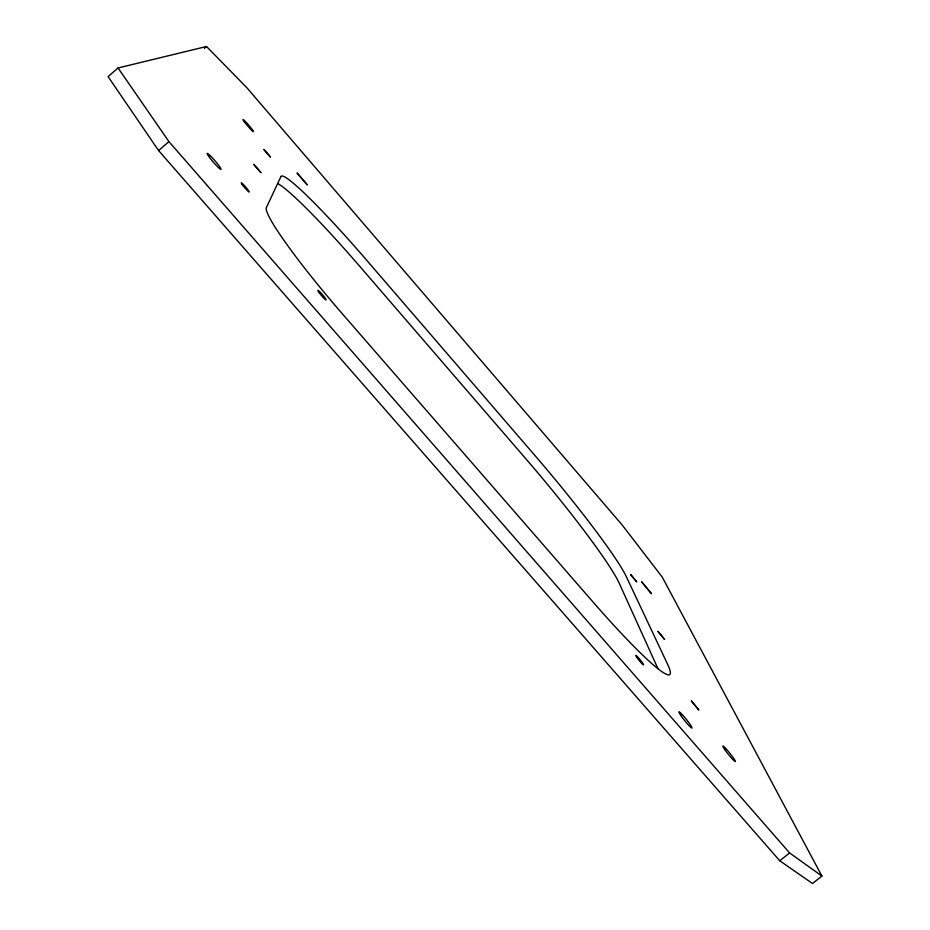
<?xml version="1.0" encoding="UTF-8"?>
<svg xmlns="http://www.w3.org/2000/svg" width="930" height="930" viewBox="0 0 930 930"><rect width="100%" height="100%" fill="white"/><g stroke="black" fill="none" stroke-linecap="round" stroke-linejoin="round"><path stroke-width="1.4" d="M118.04 67.971L108.101 76.644L158.6 150.579L779.77 860.773L812.506 883.5L821.899 876.037L662.276 577.158L622.286 525.125L246.717 87.571L206.495 46.5L118.04 67.971L168.935 141.616L789.605 852.938L821.899 876.037M204.391 48.337L206.495 46.5M158.6 150.579L168.935 141.616M779.77 860.773L789.605 852.938M657.894 668.531L619.066 582.889A128.968 11.044 50.4 0 0 527.519 460.734L360.119 266.759A132.223 11.59 49.7 0 0 277.733 183.57M280.906 176.595L266.41 207.576A117.692 11.555 49.6 0 0 342.879 314.41L591.794 600.582A149.742 13.915 50.6 0 0 667.589 664.253L626.413 576.867A129.026 10.428 50.3 0 0 534.471 454.956L367.164 260.784A132.269 10.951 49.7 0 0 280.906 176.595M698.709 709.834L691.409 700.988L698.709 709.834M664.52 639.34L657.975 631.412L664.52 639.34M651.43 593.642L641.77 581.959L651.43 593.642M307.191 184.756L297.216 173.178L307.191 184.756M260.911 172.608L253.797 164.389L260.911 172.608M636.597 581.738L630.656 574.554L636.597 581.738M270.339 156.938L263.922 149.486L270.339 156.938M242.195 184.559A6.08 0.605 49.2 0 0 249.019 191.999A6.08 0.605 49.2 0 0 244.532 185.709A6.08 0.605 49.2 0 0 242.195 184.559M318.944 292.357A6.347 0.674 49.5 0 0 325.93 299.925A6.347 0.674 49.5 0 0 320.978 292.973A6.347 0.674 49.5 0 0 318.944 292.357M636.852 657.394A6.138 0.605 51 0 0 643.432 664.95A6.138 0.605 51 0 0 638.863 658.231A6.138 0.605 51 0 0 636.852 657.394M724.854 749.673A9.928 0.918 51.3 0 0 735.235 761.6A9.928 0.918 51.3 0 0 727.353 750.254A9.928 0.918 51.3 0 0 724.854 749.673M208.715 156.356A10.532 1.07 49.1 0 0 220.596 169.283A10.532 1.07 49.1 0 0 212.993 158.542A10.532 1.07 49.1 0 0 208.715 156.356M244.23 121.644A8.056 0.628 49.3 0 0 253.216 131.63A8.056 0.628 49.3 0 0 247.287 123.574A8.056 0.628 49.3 0 0 244.23 121.644M680.713 715.321A10.474 1.046 51.2 0 0 691.781 728.027A10.474 1.046 51.2 0 0 683.713 716.216A10.474 1.046 51.2 0 0 680.713 715.321"/></g></svg>
